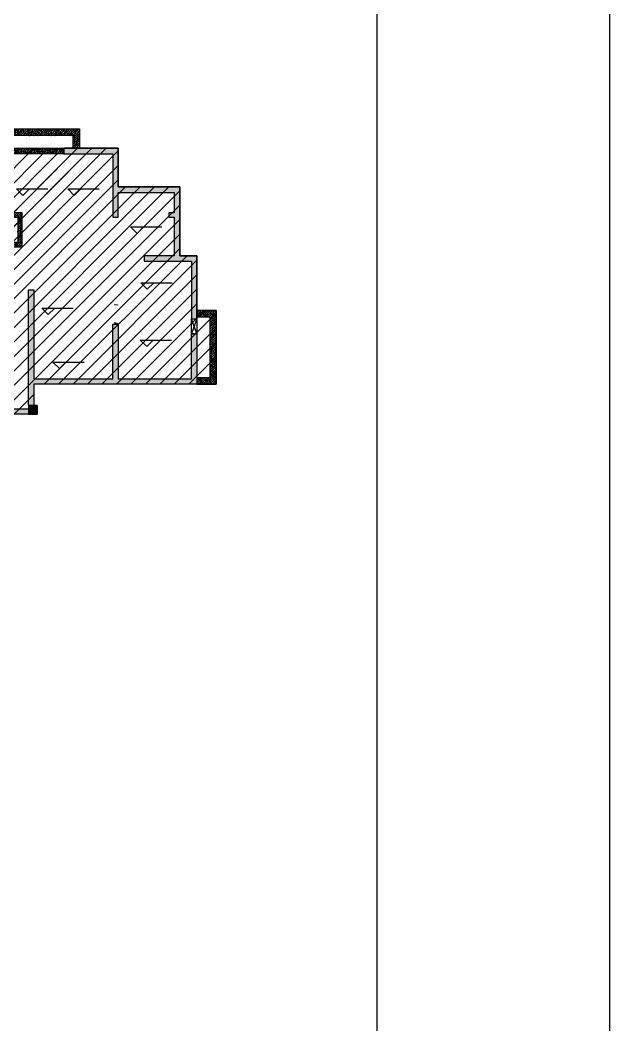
# Model space of a CAD drawing. Extents: x -1338203 to 1886333, y -783476 to 1038610.
# Drawn here: x 868427 to 895886, y -434583 to -387801 of the extents above; entities that cross this region are included whole.
import ezdxf

# ---------------------------------------------------------------- set-up
doc = ezdxf.new("R2010")
doc.units = 0
doc.header["$LTSCALE"] = 1000
doc.header["$MEASUREMENT"] = 0
doc.layers.add('0A-X-AREA', color=6, linetype='Continuous', plot=False)
doc.layers.add('A-001-主楼组合参照B2$0$0A-X-AREA', color=6, linetype='Continuous', plot=False)
for name, color, linetype in [('A-02-平面B2$0$0A-A-SYMB-ELEV', 150, 'Continuous'), ('M02预留预埋-B2$0$0M-A-JGLD', 3, 'Continuous'), ('M02预留预埋-B2$0$0M-A-LD', 4, 'Continuous'), ('p-a-core', 1, 'Continuous'), ('S-02-墙柱B2_B1(QB)$0$0S-CC-LINE', 52, 'Continuous'), ('S-02-墙柱B2_B1(QB)$0$0S-CW-HATCH', 251, 'Continuous'), ('S-02-墙柱B2_B1(QB)$0$0S-CW-HATCH-UP', 251, 'Continuous'), ('S-02-墙柱B2_B1(QB)$0$0S-CW-LINE', 72, 'Continuous'), ('S-02-墙柱B2_B1(QB)$0$0S-S-HOLE', 55, 'Continuous'), ('S001地下二墙柱$0$0S-CW-LINE', 72, 'Continuous')]:
    doc.layers.add(name, color=color, linetype=linetype)
pattern_1 = [(45, (0, 0), (-53.03300858899106, 53.03300858899107), []), (49.99999999999999, (0, 0), (215.178054780226, -18.82564049477853), [22.5, -247.5]), (355, (0, 0), (-41.6254000839, 225.6576401100035), [18, -198]), (100.4514, (17.9315039999783, -1.568802000023425), (173.5528145142065, 206.8318626182861), [19.122057, -210.3426336]), (46.18420000000002, (0, 60), (320.1723145876933, -49.65570429870542), [33.74999999999955, -371.2499999999964]), (96.6356, (26.68102349992841, 55.86200790002476), (280.398811664611, 292.2353612701325), [28.6830864, -315.5139]), (351.1842, (0, 60), (280.3985835400882, 292.2355802775974), [27, -297]), (21, (30, 45), (179.0721156355385, -120.7856671996016), [22.5, -247.5]), (326.0000000000001, (30, 45), (72.99459957647451, 217.5450135140559), [18, -198]), (71.4514, (44.92266990011558, 34.93451819999609), (252.066788574447, 96.75914901298572), [19.122057, -210.3426336]), (37.50000000000001, (0, 0), (3.647956595187201, 99.86815614939344), [0, -195.6, 0, -201, 0, -198.75]), (7.499999999999999, (0, 0), (78.92086123264458, 118.3235135647081), [0, -114.6, 0, -191.1, 0, -75.75]), (327.5, (-66.89999999990687, 0), (160.1467308517227, -6.766461520313927), [0, -75, 0, -234, 0, -310.5]), (317.5, (-96.89999999990687, 0), (174.9558508027159, 30.03149469969532), [0, -97.5, 0, -155.4, 0, -220.5])]
pattern_2 = [(45, (0, 0), (-53.03300858899107, 53.03300858899107), []), (49.99999999999999, (0, 0), (215.178054780226, -18.82564049477853), [22.5, -247.5]), (355, (0, 0), (-41.6254000839, 225.6576401100035), [18, -198]), (100.4514, (17.931504, -1.568802), (173.5528145142065, 206.8318626182861), [19.122057, -210.3426336]), (46.18420000000001, (0, 60), (320.1723145876933, -49.65570429870542), [33.75, -371.25]), (96.6356, (26.6810235, 55.86200789999999), (280.398811664611, 292.2353612701325), [28.6830864, -315.5139]), (351.1842, (0, 60), (280.3985835400882, 292.2355802775974), [27, -297]), (21, (30, 45), (179.0721156355385, -120.7856671996016), [22.5, -247.5]), (326.0000000000001, (30, 45), (72.99459957647451, 217.5450135140559), [18, -198]), (71.4514, (44.9226699, 34.9345182), (252.066788574447, 96.75914901298572), [19.122057, -210.3426336]), (37.50000000000001, (0, 0), (3.647956595187201, 99.86815614939344), [0, -195.6, 0, -201, 0, -198.75]), (7.499999999999999, (0, 0), (78.92086123264458, 118.3235135647081), [0, -114.6, 0, -191.1, 0, -75.75]), (327.5, (-66.9, 0), (160.1467308517227, -6.766461520313927), [0, -75, 0, -234, 0, -310.5]), (317.5, (-96.9, 0), (174.9558508027159, 30.03149469969532), [0, -97.5, 0, -155.4, 0, -220.5])]

# ---------------------------------------------------------------- blocks, each defined once
blk = doc.blocks.new('A-02-平面B2')
at = {"layer": 'A-02-平面B2$0$0A-A-SYMB-ELEV'}
for p, q in [((23950.17999787256, 6500), (23650.17999787256, 6800)), ((23650.17999787256, 6800), (25108.7389803718, 6800)), ((23950.17999787256, 6500), (24250.17999787256, 6800)), ((26343.61638603918, 6500), (26043.61638603918, 6800)), ((26043.61638603918, 6800), (27502.17536853842, 6800)), ((26343.61638603918, 6500), (26643.61638603918, 6800)), ((29264.81891233148, 4730.799779683468), (28964.81891233148, 5030.799779683468)), ((28964.81891233148, 5030.799779683468), (30423.37789483072, 5030.799779683468)), ((29264.81891233148, 4730.799779683468), (29564.81891233148, 5030.799779683468)), ((29743.78583446564, 2128.908649169025), (29443.78583446564, 2428.908649169025)), ((29443.78583446564, 2428.908649169025), (30902.34481696488, 2428.908649169025)), ((29743.78583446564, 2128.908649169025), (30043.78583446564, 2428.908649169025)), ((25129.95374690974, 954.1826225356199), (24829.95374690974, 1254.18262253562)), ((24829.95374690974, 1254.18262253562), (26288.51272940898, 1254.18262253562)), ((25129.95374690974, 954.1826225356199), (25429.95374690974, 1254.18262253562)), ((29715.4462560988, -538.8659852654673), (29415.4462560988, -238.8659852654673)), ((29415.4462560988, -238.8659852654673), (30874.00523859804, -238.8659852654673)), ((29715.4462560988, -538.8659852654673), (30015.4462560988, -238.8659852654673)), ((25649.47254388826, -1561.758163026418), (25349.47254388826, -1261.758163026418)), ((25349.47254388826, -1261.758163026418), (26808.03152638749, -1261.758163026418)), ((25649.47254388826, -1561.758163026418), (25949.47254388826, -1261.758163026418))]:
    blk.add_line(p, q, dxfattribs=at)
blk = doc.blocks.new('A-001-主楼组合参照B2')
at = {"ltscale": 0.002}
h = blk.add_hatch(dxfattribs=at)
h.set_pattern_fill('ANSI31', color=8, scale=300)
h.set_pattern_definition([(45, (-290759.7580399357, -7878.096521442116), (-336.7596045400933, 336.7596045400933), [])])
h.paths.add_polyline_path([(66281.2331245013, -186940.2985313081), (66281.2331245013, -185540.2985321602), (62441.23312550061, -185540.2987123799), (62441.23312550061, -181550.2985321602), (55141.23312550061, -181550.2985321602), (55141.23312550061, -185540.2990549848), (51301.23103445512, -185540.2992352045), (51301.23103445512, -186940.2985283216), (44981.23312550061, -186940.298366589), (44981.23312550061, -185540.2985321603), (41131.23316977848, -185540.2985321603), (41131.23316977848, -181650.298521692), (37391.68398198416, -181650.298521692), (37391.68398198416, -179560.2984945478), (38191.2331748188, -179560.2985321605), (38191.2331748188, -176360.2984955478), (41051.23312550061, -176360.2985331602), (41051.2331735522, -174560.2985321603), (42851.29555012775, -174560.2985321603), (42851.2331690148, -173660.2985216923), (46981.23312550061, -173660.2985321605), (46981.23312550061, -172090.2984945478), (50101.2331740607, -172090.2985321603), (50101.23312550061, -174560.2984945478), (67481.2331245013, -174560.2984945478), (67481.2331245013, -172090.2985321603), (70601.23312550061, -172090.2984945478), (70601.2331735522, -174560.2984945478), (76531.2331740607, -174560.2984945478), (76531.2331740607, -176360.2984955478), (79391.23312550061, -176360.2984955478), (79391.2331740607, -179560.2984945478), (80191.23312550061, -179560.2984945478), (80191.2331740607, -182110.2984945478), (81091.2331740607, -182110.2985321603), (81091.23312550061, -185540.2984945478), (72601.23312550061, -185540.2984945478), (72601.23312550061, -186940.2984953998)])
h.paths.add_polyline_path([(2291.232276478084, -185540.2985785123), (9781.232275478309, -185540.2985785123), (9781.232275478309, -186540.298578512), (9631.232276478084, -186540.2985785118), (9631.232276478084, -186940.2985785123), (16251.23227647808, -186940.2985785123), (16251.23227647808, -186540.2985785118), (16101.23227547831, -186540.298578512), (16101.23227547831, -185540.2985785123), (23691.23227547831, -185540.2985785123), (23691.23227547831, -179560.2985785123), (22891.23227547831, -179560.2985785123), (22891.23227547831, -176360.2985785123), (20031.23227547831, -176360.2985785123), (20031.23227547831, -174560.2985785123), (18231.13172222464, -174560.2985785123), (18231.13172222464, -173660.2985785123), (14101.23227547831, -173660.2985785123), (14101.23227547831, -172090.2985785123), (10981.23227547831, -172090.2985785123), (10981.23227547831, -174560.2985785123), (-6398.767723521916, -174560.2985785123), (-6398.767723521916, -172090.2985785123), (-9518.767724521691, -172090.2985785123), (-9518.767724521691, -174560.2985785123), (-15448.76772452169, -174560.2985785123), (-15448.76772452169, -176360.2985785123), (-18308.76772452169, -176360.2985785123), (-18308.76772452169, -179560.2985785123), (-19108.76772452169, -179560.2985785123), (-19108.76772452169, -181610.2985785122), (-20008.76772452169, -181610.2985785122), (-20008.76772452169, -185540.2985785253), (-11518.76772452169, -185540.2985785123), (-11518.76772502181, -186540.2985785123), (-11668.7677235154, -186540.2985785123), (-11668.7677235154, -186940.2985785123), (-5048.767723521916, -186940.2985785123), (-5048.767723515397, -186540.2985785123), (-5198.767723515397, -186540.2985785123), (-5198.767723521916, -185540.2985785123), (-1358.767723515397, -185540.2985785123), (-1358.767723515397, -181550.2985785122), (2291.232276478084, -181550.2985785122)])
h.paths.add_polyline_path([(-109958.7612749783, -168806.1891832975), (-109958.7612691789, -173536.1891834346), (-109708.7612749792, -173536.1891833699), (-103818.7612749829, -173536.1891834874), (-103818.761274982, -177236.1891834413), (-99248.76127499505, -177236.1891834215), (-99248.76127499505, -178036.18918342), (-92868.76126927859, -178036.18918342), (-92868.76126927952, -177236.1891834659), (-71298.76126929256, -177236.189183469), (-71298.76126929256, -178036.18918342), (-64918.7612635761, -178036.18918342), (-64918.76126357983, -177236.1891834659), (-54208.76126359007, -177236.1891834659), (-54208.761263591, -168806.1891834316), (-59108.76126921247, -168806.1891711009), (-59108.76126921247, -167906.1891711006), (-62058.76126937452, -167906.189171247), (-62058.76126937452, -168806.1891711009), (-64368.7612635761, -168806.1891832975), (-64368.7612635761, -167456.1891832975), (-66168.76126925531, -167456.1891832975), (-66168.76126925531, -165386.1891709544), (-69468.76126918918, -165386.1891709558), (-69468.76126920874, -167386.1891832859), (-71848.76126930187, -167386.1891832851), (-71848.76126924413, -168806.189183286), (-82158.76126925531, -168806.1891771933), (-82158.76126917521, -167906.1891709485), (-85208.7612691957, -167906.1891711006), (-85208.7612691957, -168806.1891711009), (-92318.76126924134, -168806.1891835518), (-92318.76126926276, -167386.1891837005), (-94698.76126924786, -167386.1891834291), (-94698.76126925531, -165386.1891709551), (-97998.76126925531, -165386.1891709539), (-97998.76126925531, -167456.1891834188), (-99798.76126925158, -167456.1891834186), (-99798.76127499505, -168806.1891832975)])
h.paths.add_polyline_path([(-115663.7569348987, -225243.7857859249), (-115663.7569348987, -225843.7857859249), (-115413.7569348987, -225843.7857859249), (-115413.7569348987, -225243.7857859249), (-114083.7569348987, -225243.7857859249), (-114083.7569348987, -225843.7857859249), (-113833.7569348987, -225843.7857859249), (-113833.7569348987, -225243.7857859249), (-112008.7569348987, -225243.7857859248), (-112008.7569348987, -225843.7857859249), (-111588.7569348987, -225843.7857859249), (-111588.7569348987, -225243.7857859249), (-92908.75693489867, -225243.7857859249), (-92908.75693489867, -225843.7857859249), (-92488.75693489867, -225843.7857859249), (-92488.75693489867, -225243.7857859249), (-90663.75693489867, -225243.7857859249), (-90663.75693489867, -225843.7857859249), (-90413.75693489867, -225843.7857859249), (-90413.75693489867, -225243.7857859249), (-89083.75693489867, -225243.7857859249), (-89083.75693489867, -225843.7857859249), (-88833.75693489867, -225843.7857859249), (-88833.75693489867, -225243.7857859252), (-82963.75693489867, -225243.7857859252), (-82963.75693489867, -225843.7857859249), (-82713.75693489867, -225843.7857859249), (-82713.75693489867, -225243.7857859249), (-81383.75693489867, -225243.7857859249), (-81383.75693489867, -225843.7857859249), (-81133.75693489867, -225843.7857859249), (-81133.75693489867, -225243.7857859249), (-79308.75693489867, -225243.7857859249), (-79308.75693489867, -225843.7857859249), (-78888.75693489867, -225843.7857859249), (-78888.75693489867, -225243.7857859249), (-60208.75693489867, -225243.7857859248), (-60208.75693489867, -225843.7857859249), (-59788.75693489867, -225843.7857859249), (-59788.75693489867, -225243.7857859249), (-57963.75693489867, -225243.7857859249), (-57963.75693489867, -225843.7857859249), (-57713.75693489867, -225843.7857859249), (-57713.75693489867, -225243.7857859249), (-56383.75693489867, -225243.7857859249), (-56383.75693489867, -225843.7857859249), (-56133.75693489867, -225843.7857859249), (-56133.75693489867, -225243.7857859249), (-53248.75693489867, -225243.7857859249), (-53248.75693488936, -216463.7857859784), (-53248.75693488843, -216463.7857880258), (-56518.75693488098, -216463.785787997), (-56518.75693485443, -216463.7857859249), (-59958.75693489867, -216463.7857859248), (-59958.75693489867, -215463.7857859249), (-67988.75693489867, -215463.7857859249), (-67988.75693489867, -211893.7857859249), (-71108.75693489867, -211893.7857859249), (-71108.75693489867, -215463.7857859249), (-79138.75693489867, -215463.7857859249), (-79138.75693489867, -216463.7857859249), (-81758.75504769175, -216463.7857608667), (-81758.75504769175, -215463.785828924), (-83908.76013395959, -215463.7857370347), (-83908.76013395959, -216463.7856689774), (-86598.75693489867, -216463.7856940356), (-87848.75693495455, -216463.7857859249), (-92658.75693489867, -216463.7857859249), (-92658.75693489867, -215463.7857859249), (-100688.7569348987, -215463.7857859249), (-100688.7569348987, -211893.7857859249), (-103808.7569348987, -211893.7857859249), (-103808.7569349583, -215463.7857859249), (-111838.7569348987, -215463.7857859249), (-111838.7569348987, -215463.778743452), (-114238.7569348931, -215463.7788353413), (-114238.7569348931, -215463.7856940356), (-116458.756825553, -215463.7857859285), (-116458.7570442806, -216463.7857859212), (-118548.7571535825, -216463.7856940356), (-118548.7570442406, -221293.7879517402), (-119248.7632341522, -221293.7879937084), (-119248.7632341522, -221893.7879937084), (-118548.7602174289, -221893.7879937084), (-118548.7569348987, -223843.7809536252), (-119248.763234115, -223843.7809955936), (-119248.763234115, -224443.7809955936), (-118548.7569348987, -224443.7809536252), (-118548.7569348987, -225243.7857859249)])
h.paths.add_polyline_path([(-11948.76700253668, -235160.2985359748), (-15608.76700253668, -235160.2985359748), (-15608.76700253668, -237713.5560672852), (-16508.76700253668, -237713.5560672852), (-16508.76700253668, -241140.2985359879), (-8018.767002536682, -241140.2985359748), (-8018.767003037734, -242140.2985359748), (-8168.767002536682, -242140.2985359748), (-8168.767002536682, -242540.2985359748), (-1548.767002536682, -242540.298535975), (-1548.767002536682, -242140.298535975), (-1698.767001538305, -242140.2985359748), (-1698.767001538305, -241140.298535975), (13281.23299746332, -241140.298535975), (13281.23299746332, -242140.2985359748), (13131.23299746332, -242140.2985359748), (13131.23299746332, -242540.2985359748), (19751.23299746332, -242540.2985359748), (19751.23299746332, -242140.2985359748), (19601.23299746332, -242140.2985359748), (19601.23299746332, -241140.2985359748), (27191.23299746332, -241140.2985359748), (27191.23299746332, -239340.2985359748), (27191.23304551211, -239340.2985359748), (27191.23304551211, -237140.2985358062), (27191.23299746332, -237140.2985358062), (27191.23299746332, -235250.2984237619), (23441.23299746332, -235250.2984237619), (23441.23299746332, -230950.2983570985), (23441.23299746332, -230160.2985359748), (21531.23299746332, -230160.2985359753), (17601.23299746332, -230160.2985359753), (17601.52712125261, -227690.2985359748), (14481.52712125261, -227690.2985359748), (14481.23299746332, -230160.2985359748), (-2898.767001538305, -230160.2985359748), (-2898.767001538305, -227690.2985359748), (-6018.767002536682, -227690.2985359748), (-6018.767002536682, -230160.2985359748), (-9948.767002536682, -230160.2985359748), (-11948.76700253668, -230160.2985359748)])
h.paths.add_polyline_path([(67491.23229324841, -237139.9998558274), (67491.23229401116, -235159.999855996), (71151.23229324794, -235159.999855996), (71151.23229324841, -234559.999855996), (73051.23229324841, -234559.999855996), (73051.23229324841, -230159.9998559959), (77081.23229324841, -230159.999855996), (77080.93816945818, -227689.999855996), (80200.93816945818, -227689.999855996), (80201.23229324841, -230159.999855996), (97581.23229224817, -230159.999855996), (97581.23229224817, -227689.999855996), (100701.2322932484, -227689.999855996), (100701.2322932484, -230159.999855996), (104631.2322932484, -230159.999855996), (106631.2322932484, -230159.999855996), (106631.2322932484, -231959.999855996), (109491.2322932484, -231959.999855996), (109491.2322932484, -235159.999855996), (110291.2322932484, -235159.999855996), (110291.2322932484, -237713.257387306), (111191.2322932484, -237713.257387306), (111191.2322932484, -241139.999856009), (102701.2322932484, -241139.999855996), (102701.2322937485, -242139.999855996), (102851.2322932484, -242139.999855996), (102851.2322932484, -242539.999855996), (96231.23229324841, -242539.999855996), (96231.23229324841, -242139.999855996), (96381.23229224817, -242139.999855996), (96381.23229224817, -241139.999855996), (81401.23229324841, -241139.999855996), (81401.23229324841, -242139.999855996), (81551.23229324841, -242139.9998559955), (81551.23229324841, -242539.999855996), (74931.23229324841, -242539.999855996), (74931.23229324841, -242139.999855996), (75081.23229324841, -242139.999855996), (75081.23229324841, -241139.999855996), (67491.23229324841, -241139.999855996), (67491.23229324841, -239339.999855996)])
h.paths.add_polyline_path([(11810.72601094865, -302464.7122348832), (13795.7470119854, -302220.4619652765), (17696.32407989795, -301740.5088564857), (17394.38181419042, -299289.0335956084), (20491.02751642303, -298908.0015827207), (20792.96978213009, -301359.476843597), (25884.45497300685, -300732.9864286719), (26492.75564002548, -305675.69523174), (29132.84460410872, -305350.8410156242), (28524.54393708915, -300408.1322125561), (38042.87436600938, -299236.9331309021), (37741.22402247298, -296785.4219499681), (40837.86972569837, -296404.3899369583), (41139.52006923431, -298855.9011178924), (45040.10263646976, -298375.947332428), (47025.13193277246, -298131.6960421153), (47635.76015855395, -303094.2692828734), (50474.35205226694, -302744.9899377254), (51268.3637707883, -302647.2894216004), (51580.18199404958, -305181.4349219284), (52178.19982720283, -310041.5235503284), (48297.46755293082, -310519.0348228897), (48117.94285455183, -309060.0382901131), (44465.48894935404, -309509.4606642824), (44587.61459500552, -310501.9753123728), (44736.49179173284, -310483.6564656604), (44785.34204979544, -310880.6623249209), (38214.89507903275, -311689.1340958558), (38166.04482097016, -311292.1282365952), (38314.92201720015, -311273.8093899438), (38192.79637204413, -310281.2947417925), (23324.92694372847, -312110.7369061121), (23447.05258888449, -313103.2515542634), (23595.92978610727, -313084.9327074896), (23644.78004416986, -313481.9385667506), (17074.33307340764, -314290.4103376855), (17025.48281534505, -313893.4044784249), (17174.36001256783, -313875.0856316515), (17052.23436741135, -312882.5709835001), (1787.359078842448, -314760.8634060043), (1909.484723998467, -315753.3780541557), (2058.361921221251, -315735.0592073823), (2107.212179283844, -316132.0650666428), (-4463.234791478375, -316940.5368375777), (-4512.085049540969, -316543.5309783171), (-4363.20785231865, -316525.2121315437), (-4485.333497474669, -315532.6974833923), (-12911.78286028025, -316569.5442107695), (-13330.67382316641, -313165.21896761), (-12437.4106398311, -313055.3058869696), (-12507.02225759183, -312489.5725373559), (-12748.83103498048, -310524.3935341835), (-11954.81931645959, -310426.6930180584), (-12345.62138095987, -307250.6461439739), (-9507.029487246415, -306901.3667988268), (-9726.855648528086, -305114.8404321541), (-7940.226588892518, -304895.8488561726), (-8050.13966953312, -304002.5856728373), (-3951.156865628669, -303497.3721730416), (-4142.894128524465, -301939.124175443), (-1046.248426291859, -301558.0921625552), (-744.5980827559251, -304009.6033434892), (7185.593955974327, -303033.8194386902), (7796.222181755817, -307996.3926794484), (12421.35423673061, -307427.2854756413)])
h.paths.add_polyline_path([(118675.7859663961, -301882.809409273), (118078.7053500742, -297020.9645447106), (118078.5068137946, -297019.3479245001), (118009.0274021446, -296453.598323043), (117767.6778670328, -294488.3628660979), (116973.6433389063, -294585.8778297879), (116583.5834841465, -291409.7397172834), (113744.9100460953, -291758.3557124749), (113525.5013777933, -289971.7780241912), (111540.4150574778, -290215.565433416), (107639.7204380578, -290694.6076925431), (107338.9349182204, -288242.9902351153), (104242.2002585281, -288623.2985935061), (104542.9857783655, -291074.916050934), (87292.58565581567, -293193.4286369771), (86991.5082054229, -290741.8470313875), (83894.77354474016, -291122.1553899002), (84195.85099513293, -293573.7369954897), (80295.15637571295, -294052.7792546166), (78310.07005539746, -294296.5666638416), (78919.53857846209, -299259.28246463), (76080.86514040898, -299607.8984598218), (75286.8306122825, -299705.4134235118), (75598.05663160351, -302239.6317223347), (76015.75496586668, -305640.8215212679), (83549.15755146206, -304715.6483032462), (83671.05125557748, -305708.191463465), (83522.16978205112, -305726.4755190959), (83570.92726389621, -306123.4927831589), (90141.56298413989, -305316.5564586243), (90092.80550229526, -304919.5391945612), (89943.9240292625, -304937.8232501313), (89822.03032465023, -303945.2800899736), (104690.3268628216, -302119.3123950005), (104812.2205674339, -303111.8555551582), (104663.3390934102, -303130.1396108497), (104712.0965752553, -303527.1568749131), (111282.7322954994, -302720.2205503787), (111233.9748136543, -302323.2032863157), (111085.0933396306, -302341.4873420075), (110963.1996350179, -301348.9441818497), (114616.7046459892, -300901.0549714464), (114795.7921093565, -302359.3094186358)])
at = {"layer": 'A-001-主楼组合参照B2$0$0A-X-AREA', "flags": 128}
blk.add_lwpolyline([(100701.2322932484, -230159.999855996), (104631.2322932484, -230159.999855996), (104631.2322932484, -230159.999855996), (106631.2322932484, -230159.999855996), (106631.2322932484, -231959.999855996), (109491.2322932484, -231959.999855996), (109491.2322932484, -235159.999855996), (110291.2322932484, -235159.999855996), (110291.2322932484, -237713.257387306), (111191.2322932484, -237713.257387306), (111191.2322932484, -241139.999856009), (102701.2322932484, -241139.999855996), (102701.2322937485, -242139.999855996), (102851.2322932484, -242139.999855996), (102851.2322932484, -242539.999855996), (96231.23229324841, -242539.999855996)], dxfattribs=at)
at = {"ltscale": 0.002}
blk.add_blockref('A-02-平面B2', (78241.2322932483, -238849.999856472), dxfattribs=at)
blk = doc.blocks.new('M02预留预埋-B2')
at = {"layer": 'M02预留预埋-B2$0$0M-A-JGLD', "elevation": 2850000}
blk.add_lwpolyline([(32049.99968851195, 749.9999997175182, 0, 0, 0), (32050.00031148805, 49.99999971420038, 30, 30, 0), (31800.00000186474, 50.00027330801822, 0, 0, 0), (31800, 750.0002735250164, 30, 30, 0), (32050.0008364172, 750.0002735250746, 30, 30, 0)], format="xyseb", dxfattribs=at)
at = {"layer": 'M02预留预埋-B2$0$0M-A-LD', "elevation": 2850000}
blk.add_lwpolyline([(28389.99999999767, 1400.000000000582, 0, 0, 0), (28389.9999999993, 499.9999999994761, 30, 30, 0), (28209.9999999993, 499.9999999991269, 0, 0, 0), (28209.99999999767, 1399.999999924621, 30, 30, 0), (28389.99999999767, 1400.000000000582, 30, 30, 0)], format="xyseb", dxfattribs=at)
blk = doc.blocks.new('M001-预留预埋B2')
blk.add_blockref('M02预留预埋-B2', (78241.09638985433, -238849.9999199762, -0.0004190232106509085))
blk = doc.blocks.new('S-02-墙柱B2_B1(QB)')
at = {"layer": 'S-02-墙柱B2_B1(QB)$0$0S-CW-HATCH'}
h = blk.add_hatch(color=256, dxfattribs=at)
h.dxf.hatch_style = 1
h.paths.add_polyline_path([(26289.98940975079, 8690), (26289.98940975079, 9289.968110545597), (22460.00330875115, 9289.999999999447), (22460.00549296872, 9589.999999989901), (26589.98940975079, 9589.965926337638), (26589.98940975079, 8690)])
h = blk.add_hatch(color=256, dxfattribs=at)
h.dxf.hatch_style = 1
h.paths.add_polyline_path([(23190.00000000373, 8689.999999998836), (25860.21008796524, 8690.000000775792), (25860.21008796524, 8439.999999224208), (23190.00000000373, 8439.999998447252)])
h = blk.add_hatch(color=256, dxfattribs=at)
h.dxf.hatch_style = 1
h.paths.add_polyline_path([(32050.00129990862, 750.0005396126071), (32050, 3689.999999999884), (31250, 3689.999999999884), (31250, 6889.999998999992), (28389.98610099964, 6889.999998999992), (28390, 8690), (25860.21008796524, 8690), (25860.21008796524, 8440), (28140, 8440), (28140, 5490), (28389.98610099964, 5490), (28389.98610099964, 6640), (30999.99999899976, 6640), (31000, 5690), (30750, 5690), (30750, 5490), (30999.99999899976, 5490), (30999.99999899976, 3689.999999999884), (29600, 3689.999999999884), (29600, 3439.999998999876), (31799.99999899976, 3439.999998999876), (31800.00130430213, 750.0005396126071)])
h = blk.add_hatch(color=256, dxfattribs=at)
h.dxf.hatch_style = 1
h.paths.add_polyline_path([(23710, 4310), (22560, 4310), (22560, 4110), (22750, 4110), (23910, 4110), (23910, 5690), (23010, 5690), (23010, 5490), (23710, 5490)])
h = blk.add_hatch(color=256, dxfattribs=at)
h.dxf.hatch_style = 1
h.paths.add_polyline_path([(24209.99999949988, -3289.999997446546), (24209.99999960605, 2099.999999749998), (24459.99999959674, 2100.000000250002), (24460.00000018487, -2040), (28140, -2039.999998999992), (28140.0000102378, 500.0000000324799), (28390.00000996026, 499.9999989675125), (28390.00000108825, -2040), (31799.99999899976, -2040), (31800.00015406124, 50.0001365111093), (32050.00015929155, 50.0001365111093), (32050, -2290), (24460, -2290.000003795954), (24460.00000050012, -3289.999997446546)])
h = blk.add_hatch(color=256, dxfattribs=at)
h.dxf.hatch_style = 1
h.paths.add_polyline_path([(32050, -2290), (32950, -2290.000000013271), (32950, 1139.742468689801), (32050, 1139.742468689801), (32050, 839.7424686898012), (32650, 839.7424686898012), (32650, -1990.000000009575), (32049.99999995669, -1990)])
h = blk.add_hatch(color=256, dxfattribs=at)
h.dxf.hatch_style = 1
h.paths.add_polyline_path([(18390.00000050012, -3440.000000000116), (24210, -3440.000000000116), (24210, -3690), (18390.00000050012, -3690)])
h = blk.add_hatch(color=256, dxfattribs=at)
h.dxf.hatch_style = 1
h.paths.add_polyline_path([(24609.99999949988, -3289.999997446546), (24209.99999949988, -3289.999997446546), (24209.99999949988, -3689.999997446546), (24609.99999949988, -3689.999997446546)])
at = {"layer": 'S-02-墙柱B2_B1(QB)$0$0S-CW-HATCH-UP'}
h = blk.add_hatch(dxfattribs=at)
h.set_pattern_fill('钢筋混凝土', color=256, scale=30)
h.set_pattern_definition([(45, (-701.6794910116587, -3842.969545249944), (-53.03300858899107, 53.03300858899107), []), (49.99999999999999, (-701.6794910116587, -3842.969545249944), (215.178054780226, -18.82564049477853), [22.5, -247.5]), (355, (-701.6794910116587, -3842.969545249944), (-41.6254000839, 225.6576401100035), [18, -198]), (100.4514, (-683.7479870116804, -3844.538347249938), (173.5528145142065, 206.8318626182861), [19.122057, -210.3426336]), (46.18420000000001, (-701.6794910116587, -3782.969545249944), (320.1723145876933, -49.65570429870542), [33.75, -371.25]), (96.6356, (-674.9984675117303, -3787.107537349948), (280.398811664611, 292.2353612701325), [28.6830864, -315.5139]), (351.1842, (-701.6794910116587, -3782.969545249944), (280.3985835400882, 292.2355802775974), [27, -297]), (21, (-671.6794910116587, -3797.969545249944), (179.0721156355385, -120.7856671996016), [22.5, -247.5]), (326.0000000000001, (-671.6794910116587, -3797.969545249944), (72.99459957647451, 217.5450135140559), [18, -198]), (71.4514, (-656.7568211117759, -3808.035027049948), (252.066788574447, 96.75914901298572), [19.122057, -210.3426336]), (37.50000000000001, (-701.6794910116587, -3842.969545249944), (3.647956595187201, 99.86815614939344), [0, -195.6, 0, -201, 0, -198.75]), (7.499999999999999, (-701.6794910116587, -3842.969545249944), (78.92086123264458, 118.3235135647081), [0, -114.6, 0, -191.1, 0, -75.75]), (327.5, (-768.5794910117984, -3842.969545249944), (160.1467308517227, -6.766461520313927), [0, -75, 0, -234, 0, -310.5]), (317.5, (-798.5794910117984, -3842.969545249944), (174.9558508027159, 30.03149469969532), [0, -97.5, 0, -155.4, 0, -220.5])])
h.paths.add_polyline_path([(26289.98940975079, 8690), (26289.98940975079, 9289.968110545597), (22460.00330875115, 9289.999999999447), (22460.00549296872, 9589.999999989901), (26589.98940975079, 9589.965926337638), (26589.98940975079, 8690)])
h = blk.add_hatch(dxfattribs=at)
h.set_pattern_fill('钢筋混凝土', color=256, scale=30)
h.set_pattern_definition([(45, (-3703051.417180238, 751130.8505780131), (-53.03300858899106, 53.03300858899107), []), (49.99999999999999, (-3703051.417180238, 751130.8505780131), (215.178054780226, -18.82564049477853), [22.5, -247.5]), (355, (-3703051.417180238, 751130.8505780131), (-41.6254000839, 225.6576401100035), [18, -198]), (100.4514, (-3703033.485676238, 751129.2817760131), (173.5528145142065, 206.8318626182861), [19.122057, -210.3426336]), (46.18420000000002, (-3703051.417180238, 751190.8505780131), (320.1723145876933, -49.65570429870542), [33.74999999999975, -371.249999999998]), (96.6356, (-3703024.736156738, 751186.712585913), (280.398811664611, 292.2353612701325), [28.6830864, -315.5139]), (351.1842, (-3703051.417180238, 751190.8505780131), (280.3985835400882, 292.2355802775974), [27, -297]), (21, (-3703021.417180238, 751175.8505780131), (179.0721156355385, -120.7856671996016), [22.5, -247.5]), (326.0000000000001, (-3703021.417180238, 751175.8505780131), (72.99459957647451, 217.5450135140559), [18, -198]), (71.4514, (-3703006.494510338, 751165.785096213), (252.066788574447, 96.75914901298572), [19.122057, -210.3426336]), (37.50000000000001, (-3703051.417180238, 751130.8505780131), (3.647956595187201, 99.86815614939344), [0, -195.6, 0, -201, 0, -198.75]), (7.499999999999999, (-3703051.417180238, 751130.8505780131), (78.92086123264458, 118.3235135647081), [0, -114.6, 0, -191.1, 0, -75.75]), (327.5, (-3703118.317180239, 751130.8505780131), (160.1467308517227, -6.766461520313927), [0, -75, 0, -234, 0, -310.5]), (317.5, (-3703148.317180239, 751130.8505780131), (174.9558508027159, 30.03149469969532), [0, -97.5, 0, -155.4, 0, -220.5])])
h.paths.add_polyline_path([(23190.00000000373, 8689.999999998836), (25860.21008796524, 8690.000000775792), (25860.21008796524, 8439.999999224208), (23190.00000000373, 8439.999998447252)])
h = blk.add_hatch(dxfattribs=at)
h.set_pattern_fill('钢筋混凝土', color=256, scale=30)
h.set_pattern_definition(pattern_2)
h.paths.add_polyline_path([(32050.00129990862, 750.0005396126071), (32050, 3689.999999999884), (31250, 3689.999999999884), (31250, 6889.999998999992), (28389.98610099964, 6889.999998999992), (28390, 8690), (25860.21008796524, 8690), (25860.21008796524, 8440), (28140, 8440), (28140, 5490), (28389.98610099964, 5490), (28389.98610099964, 6640), (30999.99999899976, 6640), (31000, 5690), (30750, 5690), (30750, 5490), (30999.99999899976, 5490), (30999.99999899976, 3689.999999999884), (29600, 3689.999999999884), (29600, 3439.999998999876), (31799.99999899976, 3439.999998999876), (31800.00130430213, 750.0005396126071)])
h = blk.add_hatch(dxfattribs=at)
h.set_pattern_fill('钢筋混凝土', color=256, scale=30)
h.set_pattern_definition(pattern_1)
h.paths.add_polyline_path([(23710, 4310), (22560, 4310), (22560, 4110), (22750, 4110), (23910, 4110), (23910, 5690), (23010, 5690), (23010, 5490), (23710, 5490)])
h = blk.add_hatch(dxfattribs=at)
h.set_pattern_fill('钢筋混凝土', color=256, scale=30)
h.set_pattern_definition(pattern_2)
h.paths.add_polyline_path([(24209.99999949988, -3289.999997446546), (24209.99999960605, 2099.999999749998), (24459.99999959674, 2100.000000250002), (24460.00000018487, -2040), (28140, -2039.999998999992), (28140.0000102378, 500.0000000324799), (28390.00000996026, 499.9999989675125), (28390.00000108825, -2040), (31799.99999899976, -2040), (31800.00015406124, 50.0001365111093), (32050.00015929155, 50.0001365111093), (32050, -2290), (24460, -2290.000003795954), (24460.00000050012, -3289.999997446546)])
h = blk.add_hatch(dxfattribs=at)
h.set_pattern_fill('钢筋混凝土', color=256, scale=30)
h.set_pattern_definition([(45, (-4357.188704794738, -1.164153218269348e-10), (-53.03300858899107, 53.03300858899107), []), (49.99999999999999, (-4357.188704794738, -1.164153218269348e-10), (215.178054780226, -18.82564049477853), [22.5, -247.5]), (355, (-4357.188704794738, -1.164153218269348e-10), (-41.6254000839, 225.6576401100035), [18, -198]), (100.4514, (-4339.25720079476, -1.568802000110736), (173.5528145142065, 206.8318626182861), [19.122057, -210.3426336]), (46.18420000000001, (-4357.188704794738, 59.99999999988358), (320.1723145876933, -49.65570429870542), [33.75, -371.25]), (96.6356, (-4330.507681294577, 55.86200789987925), (280.398811664611, 292.2353612701325), [28.6830864, -315.5139]), (351.1842, (-4357.188704794738, 59.99999999988358), (280.3985835400882, 292.2355802775974), [27, -297]), (21, (-4327.188704794738, 44.99999999988358), (179.0721156355385, -120.7856671996016), [22.5, -247.5]), (326.0000000000001, (-4327.188704794738, 44.99999999988358), (72.99459957647451, 217.5450135140559), [18, -198]), (71.4514, (-4312.266034894623, 34.93451819987968), (252.066788574447, 96.75914901298572), [19.122057, -210.3426336]), (37.50000000000001, (-4357.188704794738, -1.164153218269348e-10), (3.647956595187201, 99.86815614939344), [0, -195.6, 0, -201, 0, -198.75]), (7.499999999999999, (-4357.188704794738, -1.164153218269348e-10), (78.92086123264458, 118.3235135647081), [0, -114.6, 0, -191.1, 0, -75.75]), (327.5, (-4424.088704794645, -1.164153218269348e-10), (160.1467308517227, -6.766461520313927), [0, -75, 0, -234, 0, -310.5]), (317.5, (-4454.088704794645, -1.164153218269348e-10), (174.9558508027159, 30.03149469969532), [0, -97.5, 0, -155.4, 0, -220.5])])
h.paths.add_polyline_path([(32050, -2290), (32950, -2290.000000013271), (32950, 1139.742468689801), (32050, 1139.742468689801), (32050, 839.7424686898012), (32650, 839.7424686898012), (32650, -1990.000000009575), (32049.99999995669, -1990)])
h = blk.add_hatch(dxfattribs=at)
h.set_pattern_fill('钢筋混凝土', color=256, scale=30)
h.set_pattern_definition(pattern_1)
h.paths.add_polyline_path([(18390.00000050012, -3440.000000000116), (24210, -3440.000000000116), (24210, -3690), (18390.00000050012, -3690)])
h = blk.add_hatch(dxfattribs=at)
h.set_pattern_fill('钢筋混凝土', color=256, scale=30)
h.set_pattern_definition([(45, (0, 0), (-53.03300858899106, 53.03300858899107), []), (49.99999999999999, (0, 0), (215.178054780226, -18.82564049477853), [22.5, -247.5]), (355, (0, 0), (-41.6254000839, 225.6576401100035), [18, -198]), (100.4514, (17.9315039999783, -1.568802000023425), (173.5528145142065, 206.8318626182861), [19.122057, -210.3426336]), (46.18420000000002, (0, 60), (320.1723145876933, -49.65570429870542), [33.74999999999956, -371.2499999999965]), (96.6356, (26.68102349992841, 55.86200790002476), (280.398811664611, 292.2353612701325), [28.6830864, -315.5139]), (351.1842, (0, 60), (280.3985835400882, 292.2355802775974), [27, -297]), (21, (30, 45), (179.0721156355385, -120.7856671996016), [22.5, -247.5]), (326.0000000000001, (30, 45), (72.99459957647451, 217.5450135140559), [18, -198]), (71.4514, (44.92266990011558, 34.93451819999609), (252.066788574447, 96.75914901298572), [19.122057, -210.3426336]), (37.50000000000001, (0, 0), (3.647956595187201, 99.86815614939344), [0, -195.6, 0, -201, 0, -198.75]), (7.499999999999999, (0, 0), (78.92086123264458, 118.3235135647081), [0, -114.6, 0, -191.1, 0, -75.75]), (327.5, (-66.89999999990687, 0), (160.1467308517227, -6.766461520313927), [0, -75, 0, -234, 0, -310.5]), (317.5, (-96.89999999990687, 0), (174.9558508027159, 30.03149469969532), [0, -97.5, 0, -155.4, 0, -220.5])])
h.paths.add_polyline_path([(24609.99999949988, -3289.999997446546), (24209.99999949988, -3289.999997446546), (24209.99999949988, -3689.999997446546), (24609.99999949988, -3689.999997446546)])
at = {"layer": 'S-02-墙柱B2_B1(QB)$0$0S-CC-LINE'}
blk.add_lwpolyline([(24609.99999949988, -3289.999997446546), (24209.99999949988, -3289.999997446546), (24209.99999949988, -3689.999997446546), (24609.99999949988, -3689.999997446546)], close=True, dxfattribs=at)
at = {"layer": 'S-02-墙柱B2_B1(QB)$0$0S-CW-LINE'}
for points in [[(26289.98940975079, 8690), (26289.98940975079, 9289.968110545597), (22460.00330875115, 9289.999999999447), (22460.00549296872, 9589.999999989901), (26589.98940975079, 9589.965926337638), (26589.98940975079, 8690)], [(23190.00000000373, 8689.999999998836), (25860.21008796524, 8690.000000775792), (25860.21008796524, 8439.999999224208), (23190.00000000373, 8439.999998447252)], [(32050.00129990862, 750.0005396126071), (32050, 3689.999999999884), (31250, 3689.999999999884), (31250, 6889.999998999992), (28389.98610099964, 6889.999998999992), (28390, 8690), (25860.21008796524, 8690), (25860.21008796524, 8440), (28140, 8440), (28140, 5490), (28389.98610099964, 5490), (28389.98610099964, 6640), (30999.99999899976, 6640), (31000, 5690), (30750, 5690), (30750, 5490), (30999.99999899976, 5490), (30999.99999899976, 3689.999999999884), (29600, 3689.999999999884), (29600, 3439.999998999876), (31799.99999899976, 3439.999998999876), (31800.00130430213, 750.0005396126071)], [(23710, 4310), (22560, 4310), (22560, 4110), (22750, 4110), (22750, 4110), (23910, 4110), (23910, 5690), (23010, 5690), (23010, 5490), (23710, 5490)], [(24209.99999949988, -3289.999997446546), (24209.99999960605, 2099.999999749998), (24459.99999959674, 2100.000000250002), (24460.00000018487, -2040), (28140, -2039.999998999992), (28140.0000102378, 500.0000000324799), (28390.00000996026, 499.9999989675125), (28390.00000108825, -2040), (31799.99999899976, -2040), (31800.00015406124, 50.0001365111093), (32050.00015929155, 50.0001365111093), (32050, -2290), (24460, -2290.000003795954), (24460.00000050012, -3289.999997446546)], [(32050, -2290), (32950, -2290.000000013271), (32950, 1139.742468689801), (32050, 1139.742468689801), (32050, 839.7424686898012), (32650, 839.7424686898012), (32650, -1990.000000009575), (32049.99999995669, -1990)], [(18390.00000050012, -3440.000000000116), (24210, -3440.000000000116), (24210, -3690), (18390.00000050012, -3690)]]:
    blk.add_lwpolyline(points, close=True, dxfattribs=at)
at = {"layer": 'S-02-墙柱B2_B1(QB)$0$0S-S-HOLE', "elevation": 2850000}
for points in [[(32050.00145784928, 50.0002658017911), (31800.00083486456, 750.0002735250746)], [(32050.00083641708, 750.0002735250746), (31800.00145629793, 50.0002658017911)]]:
    blk.add_lwpolyline(points, dxfattribs=at)
blk.add_lwpolyline([(31800.00114636123, 750.0005396126071), (32050.00145784928, 750.0005396126071), (32050.00145784928, 50.0002658017911), (31800.00114636123, 50.0002658017911)], close=True, dxfattribs=at)
blk = doc.blocks.new('S001地下二墙柱')
at = {"layer": 'S001地下二墙柱$0$0S-CW-LINE'}
blk.add_blockref('S-02-墙柱B2_B1(QB)', (78241.23232172988, -238849.999968729), dxfattribs=at)

msp = doc.modelspace()

# ---------------------------------------------------------------- linework, layer by layer
at = {"layer": '0A-X-AREA'}
msp.add_lwpolyline([(635628.5016222262, -501742.3038650593), (895886.1514507133, -501742.3038650593), (895886.1514507133, -313560.2968929538), (635628.5016222262, -313560.2968929538)], close=True, dxfattribs=at)
at = {"layer": 'p-a-core', "ltscale": 0.002}
msp.add_line((885041.4446052295, 5006.299809474614, 83049.99999999996), (885041.1941386473, -465494.2611820485), dxfattribs=at)

# ---------------------------------------------------------------- block references
at = {"ltscale": 0.002}
for name, p in [('S001地下二墙柱', (766365.3671995364, -163610.9267240381)), ('A-001-主楼组合参照B2', (766365.3666062295, -163610.9266430476)), ('A-001-主楼组合参照B2', (766365.3667125844, -163610.9266343083)), ('M001-预留预埋B2', (766365.3666062295, -163610.9262234796))]:
    msp.add_blockref(name, p, dxfattribs=at)
at = {"color": 0, "ltscale": 0.002}
msp.add_blockref('M001-预留预埋B2', (766365.3667022258, -163610.9266348326), dxfattribs=at)

doc.saveas('drawing.dxf')
